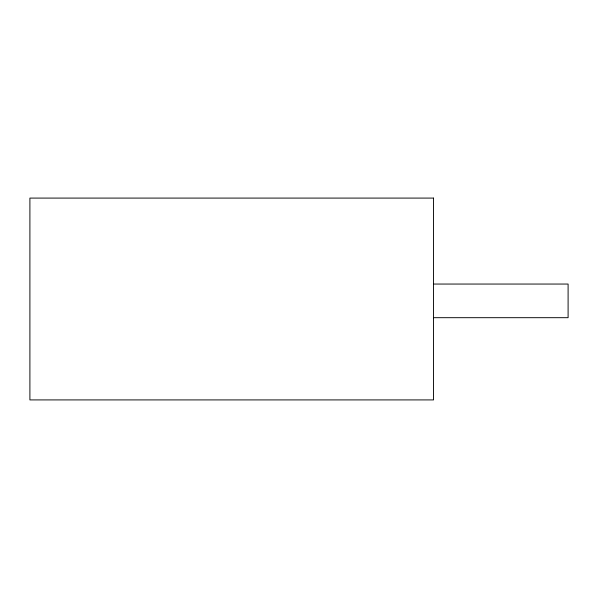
<?xml version="1.0" encoding="UTF-8"?>
<svg xmlns="http://www.w3.org/2000/svg" width="598" height="598" viewBox="0 0 598 598"><rect width="100%" height="100%" fill="white"/><g stroke="black" fill="none" stroke-linecap="round" stroke-linejoin="round"><path stroke-width="0.9" d="M433.55 284.05L568.1 284.05L568.1 317.688L433.55 317.688M433.55 198.088L29.9 198.088L29.9 399.913L433.55 399.913L433.55 198.088"/></g></svg>
